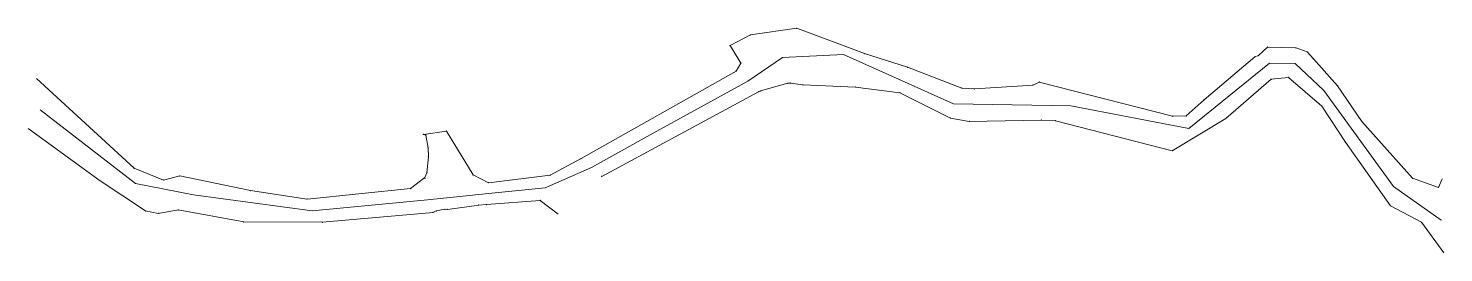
# Model space of a CAD drawing. Header units: millimetres. Extents: x 516962 to 517078, y 4400467 to 4400485.
import ezdxf

# ---------------------------------------------------------------- set-up
doc = ezdxf.new("R2010")
doc.units = ezdxf.units.MM
for name, color, linetype, lineweight in [('ANA_1', 206, 'Continuous', 0), ('GEOFENCE', 1, 'Continuous', 0), ('INIT_COORD', 5, 'Continuous', 0)]:
    doc.layers.add(name, color=color, linetype=linetype, lineweight=lineweight)

msp = doc.modelspace()

# ---------------------------------------------------------------- linework, layer by layer
at = {"layer": 'ANA_1', "lineweight": 0}
for p, q in [((517024.85, 4400484.85, 383.84), (517021.07, 4400484.3, 383.84)), ((517030.37, 4400482.78, 383.7), (517024.85, 4400484.85, 383.84)), ((517021.07, 4400484.3, 383.84), (517019.4, 4400483.43, 383.84)), ((517019.4, 4400483.43, 383.84), (517020.29, 4400482, 383.84)), ((517033.89, 4400481.67, 382.55), (517030.37, 4400482.78, 383.7)), ((517062.22, 4400482.52, 374.98), (517058.07, 4400479.02, 375.68)), ((517062.51, 4400482.62, 374.98), (517062.22, 4400482.52, 374.98)), ((517062.87, 4400482.96, 374.98), (517062.51, 4400482.62, 374.98)), ((517063.25, 4400483.31, 374.98), (517062.87, 4400482.96, 374.98)), ((517065.58, 4400483.24, 374.98), (517063.25, 4400483.31, 374.98)), ((517066.49, 4400482.92, 374.98), (517065.58, 4400483.24, 374.98)), ((517066.99, 4400482.35, 374.98), (517066.49, 4400482.92, 374.98)), ((517019.9, 4400481.35, 383.84), (517007.25, 4400474.21, 390.5)), ((517020.29, 4400482, 383.84), (517019.9, 4400481.35, 383.84)), ((517038.3, 4400479.97, 381.65), (517033.89, 4400481.67, 382.55)), ((517068.96, 4400480.15, 373.5), (517066.99, 4400482.35, 374.98)), ((516970.78, 4400473.42, 399.45), (516962.81, 4400480.74, 401.17)), ((517021.89, 4400479.73, 383.84), (517024.11, 4400480.36, 383.84)), ((517024.11, 4400480.36, 383.84), (517024.34, 4400480.38, 383.84)), ((517024.34, 4400480.38, 383.84), (517025.35, 4400480.23, 383.84)), ((517025.35, 4400480.23, 383.84), (517029.65, 4400480.05, 383.7)), ((517044.13, 4400480.21, 379.38), (517039.34, 4400479.9, 381.65)), ((517044.63, 4400480.45, 379.38), (517044.13, 4400480.21, 379.38)), ((517055.51, 4400477.67, 377.29), (517044.63, 4400480.45, 379.38)), ((517059.85, 4400477.49, 375.68), (517063.55, 4400480.68, 374.98)), ((517063.55, 4400480.68, 374.98), (517064.97, 4400480.84, 374.98)), ((517064.97, 4400480.84, 374.98), (517067.67, 4400478.49, 373.5)), ((517008.94, 4400472.76, 390.5), (517021.73, 4400479.67, 383.84)), ((517021.73, 4400479.67, 383.84), (517021.89, 4400479.73, 383.84)), ((517029.65, 4400480.05, 383.7), (517033.26, 4400479.58, 382.55)), ((517033.26, 4400479.58, 382.55), (517037.38, 4400477.52, 381.65)), ((517039.34, 4400479.9, 381.65), (517038.3, 4400479.97, 381.65)), ((517058.07, 4400479.02, 375.68), (517056.62, 4400477.69, 377.29)), ((517070.95, 4400477.23, 372.11), (517068.96, 4400480.15, 373.5)), ((517067.67, 4400478.49, 373.5), (517069.61, 4400475.54, 372.14)), ((517037.38, 4400477.52, 381.65), (517038.92, 4400477.24, 381.65)), ((517038.92, 4400477.24, 381.65), (517044.79, 4400477.35, 379.38)), ((517044.79, 4400477.35, 379.38), (517045.95, 4400477.3, 379.38)), ((517045.95, 4400477.3, 379.38), (517055.48, 4400474.85, 377.29)), ((517055.48, 4400474.85, 377.29), (517059.85, 4400477.49, 375.68)), ((517056.62, 4400477.69, 377.29), (517055.51, 4400477.67, 377.29)), ((517075.09, 4400472.6, 370.49), (517070.95, 4400477.23, 372.11)), ((516968.01, 4400472.4, 399.55), (516962.15, 4400476.66, 401.17)), ((516996.26, 4400476.46, 392.5), (516994.39, 4400476.19, 392.5)), ((516994.39, 4400476.19, 392.6), (516994.59, 4400476.13, 392.89)), ((516994.39, 4400476.19, 392.5), (516994.59, 4400476.13, 392.5)), ((516994.59, 4400476.13, 392.5), (516994.77, 4400475.09, 392.5)), ((516998.44, 4400472.88, 392.5), (516996.26, 4400476.46, 392.5)), ((516994.77, 4400475.09, 392.5), (516994.8, 4400474.36, 392.5)), ((517069.61, 4400475.54, 372.14), (517073.27, 4400470.36, 370.49)), ((516973.18, 4400472.46, 399.07), (516970.78, 4400473.42, 399.45)), ((516994.8, 4400474.36, 392.5), (516994.67, 4400473.05, 392.5)), ((517007.25, 4400474.21, 390.5), (517004.72, 4400472.85, 390.5)), ((516968.01, 4400472.4, 399.55), (516971.72, 4400469.94, 399.19)), ((516974.51, 4400472.8, 398.15), (516973.18, 4400472.46, 399.07)), ((516980.28, 4400471.6, 396.9), (516974.51, 4400472.8, 398.15)), ((516994.5, 4400472.66, 392.5), (516993.34, 4400471.76, 392.5)), ((516994.67, 4400473.05, 392.5), (516994.5, 4400472.66, 392.5)), ((516999.7, 4400472.24, 392.5), (516998.44, 4400472.88, 392.5)), ((517004.72, 4400472.85, 390.5), (516999.7, 4400472.24, 392.5)), ((517077.19, 4400471.86, 369.98), (517075.09, 4400472.6, 370.49)), ((517077.19, 4400471.86, 369.3), (517077.5, 4400472.56, 369.3)), ((516984.9, 4400470.91, 395.62), (516980.28, 4400471.6, 396.9)), ((516993.34, 4400471.76, 392.5), (516984.9, 4400470.91, 395.62)), ((516971.72, 4400469.94, 399.19), (516972.75, 4400469.74, 399.17)), ((516972.75, 4400469.74, 399.17), (516974.39, 4400470.02, 398.24)), ((516974.39, 4400470.02, 398.24), (516979.73, 4400469.04, 396.94)), ((516986.15, 4400469.02, 395.62), (516995.17, 4400469.82, 392.5)), ((516995.17, 4400469.82, 392.5), (516995.44, 4400469.94, 392.5)), ((516995.44, 4400469.94, 392.5), (516996.16, 4400470.07, 392.5)), ((516996.16, 4400470.07, 392.5), (516996.35, 4400470.06, 392.5)), ((516996.35, 4400470.06, 392.5), (516998.9, 4400470.42, 392.5)), ((516998.9, 4400470.42, 392.5), (516999.53, 4400470.46, 392.5)), ((516999.53, 4400470.46, 392.5), (517003.92, 4400470.8, 390.5)), ((517005.39, 4400469.68, 389.95), (517003.92, 4400470.8, 390.5)), ((517073.27, 4400470.36, 370.49), (517075.81, 4400469.01, 369.98)), ((516979.73, 4400469.04, 396.94), (516986.15, 4400469.02, 395.62)), ((517075.81, 4400469.01, 369.98), (517077.62, 4400466.53, 369))]:
    msp.add_line(p, q, dxfattribs=at)
for p in [(517024.85, 4400484.85, 383.84), (517024.85, 4400484.85, 383.84), (517021.07, 4400484.3, 383.84), (517019.4, 4400483.43, 383.84), (517030.37, 4400482.78, 383.7), (517062.22, 4400482.52, 374.98), (517062.51, 4400482.62, 374.98), (517062.87, 4400482.96, 374.98), (517063.25, 4400483.31, 374.98), (517065.58, 4400483.24, 374.98), (517066.49, 4400482.92, 374.98), (517019.9, 4400481.35, 383.84), (517020.29, 4400482, 383.84), (517033.89, 4400481.67, 382.55), (517066.99, 4400482.35, 374.98), (517024.11, 4400480.36, 383.84), (517024.34, 4400480.38, 383.84), (517025.35, 4400480.23, 383.84), (517044.13, 4400480.21, 379.38), (517044.63, 4400480.45, 379.38), (517063.55, 4400480.68, 374.98), (517064.97, 4400480.84, 374.98), (517021.73, 4400479.67, 383.84), (517021.89, 4400479.73, 383.84), (517029.65, 4400480.05, 383.7), (517033.26, 4400479.58, 382.55), (517038.3, 4400479.97, 381.65), (517039.34, 4400479.9, 381.65), (517058.07, 4400479.02, 375.68), (517068.96, 4400480.15, 373.5), (517067.67, 4400478.49, 373.5), (517037.38, 4400477.52, 381.65), (517038.92, 4400477.24, 381.65), (517044.79, 4400477.35, 379.38), (517045.95, 4400477.3, 379.38), (517055.51, 4400477.67, 377.29), (517056.62, 4400477.69, 377.29), (517059.85, 4400477.49, 375.68), (517070.95, 4400477.23, 372.11), (516994.39, 4400476.19, 392.5), (516994.59, 4400476.13, 392.5), (516996.26, 4400476.46, 392.5), (516994.77, 4400475.09, 392.5), (517055.48, 4400474.85, 377.29), (517069.61, 4400475.54, 372.14), (516970.78, 4400473.42, 399.45), (516994.8, 4400474.36, 392.5), (517007.25, 4400474.21, 390.5), (516968.01, 4400472.4, 399.55), (516973.18, 4400472.46, 399.07), (516974.51, 4400472.8, 398.15), (516994.5, 4400472.66, 392.5), (516994.51, 4400472.61, 392.5), (516994.67, 4400473.05, 392.5), (516998.44, 4400472.88, 392.5), (516999.7, 4400472.24, 392.5), (517004.72, 4400472.85, 390.5), (517008.94, 4400472.76, 390.5), (517075.09, 4400472.6, 370.49), (516980.28, 4400471.6, 396.9), (516993.34, 4400471.76, 392.5), (517077.19, 4400471.86, 369.98), (516971.72, 4400469.94, 399.19), (516974.39, 4400470.02, 398.24), (516984.9, 4400470.91, 395.62), (516995.17, 4400469.82, 392.5), (516995.44, 4400469.94, 392.5), (516996.16, 4400470.07, 392.5), (516996.35, 4400470.06, 392.5), (516998.9, 4400470.42, 392.5), (516999.53, 4400470.46, 392.5), (517003.92, 4400470.8, 390.5), (517073.27, 4400470.36, 370.49), (516972.75, 4400469.74, 399.17), (516979.73, 4400469.04, 396.94), (516986.15, 4400469.02, 395.62), (517075.81, 4400469.01, 369.98)]:
    msp.add_point(p, dxfattribs=at)
at = {"layer": 'GEOFENCE'}
for p, q in [((517028.66, 4400482.72, 383.66), (517023.67, 4400482.47, 383.91)), ((517037.62, 4400478.68, 381.83), (517028.66, 4400482.72, 383.66)), ((517023.67, 4400482.47, 383.91), (517020.86, 4400480.53, 383.84)), ((517063.4, 4400481.99, 374.98), (517056.82, 4400476.68, 376.94)), ((517065.5, 4400481.96, 374.98), (517063.4, 4400481.99, 374.98)), ((517067.83, 4400479.78, 373.16), (517065.5, 4400481.96, 374.98)), ((517020.86, 4400480.53, 383.84), (517012.88, 4400476.14, 387.98)), ((517073.54, 4400471.93, 370.75), (517067.83, 4400479.78, 373.16)), ((516970.91, 4400472.18, 399.25), (516963.12, 4400478.2, 401.02)), ((517047.2, 4400478.51, 378.98), (517037.62, 4400478.68, 381.83)), ((517056.82, 4400476.68, 376.94), (517047.2, 4400478.51, 378.98)), ((517012.88, 4400476.14, 387.98), (517008.09, 4400473.48, 390.5)), ((517008.09, 4400473.48, 390.5), (517004.32, 4400471.82, 390.5)), ((516975.64, 4400471.25, 397.92), (516970.91, 4400472.18, 399.25)), ((516985.3, 4400469.94, 395.7), (516975.64, 4400471.25, 397.92)), ((516999.7, 4400471.36, 392.34), (516994.72, 4400470.84, 392.49)), ((517004.32, 4400471.82, 390.5), (516999.7, 4400471.36, 392.34)), ((517077.41, 4400469.19, 369.15), (517073.54, 4400471.93, 370.75)), ((516994.72, 4400470.84, 392.49), (516985.3, 4400469.94, 395.7))]:
    msp.add_line(p, q, dxfattribs=at)
at = {"layer": 'INIT_COORD'}
msp.add_point((517077.41, 4400469.19, 369.49), dxfattribs=at)

doc.saveas('drawing.dxf')
